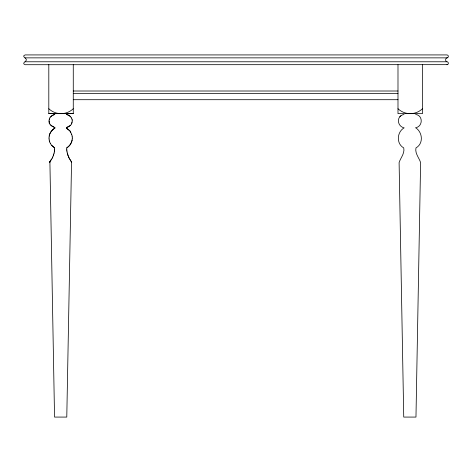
<?xml version="1.0" encoding="UTF-8"?>
<svg xmlns="http://www.w3.org/2000/svg" width="472" height="472" viewBox="0 0 472 472"><rect width="100%" height="100%" fill="white"/><g stroke="black" fill="none" stroke-linecap="round" stroke-linejoin="round"><path stroke-width="0.71" d="M66.764 149.252L66.782 147.795C69.579 146.084 71.561 143.181 72.145 139.96M54.486 150.597L54.563 149.14M49.737 161.89L49.82 162.439M71.596 161.979L71.414 162.592M49.017 138.119C48.994 134.089 51.212 130.083 54.764 128.136M72.31 138.007C72.34 141.989 70.186 145.848 66.782 147.907M49.247 119.369L49.064 120.991L49.778 123.93M66.363 127.847L66.481 127.41M72.263 120.879L71.555 123.93M54.321 151.931L54.486 150.485M49.737 162.002L51.501 159.312M71.573 162.274L68.552 156.946M54.068 153.247L54.321 151.819M49.182 136.172C49.548 132.496 52.475 130.018 54.959 127.847M54.068 153.135L53.295 155.819M49.755 161.914L52.18 158.149M53.725 154.433L52.776 157.058M49.247 119.481L49.778 117.941M72.086 122.39C71.467 125.033 69.225 127.021 66.57 127.44M71.549 162.244L66.782 417.077L54.545 417.077L49.914 162.48M52.18 158.262L52.776 156.946M49.778 118.053L51.749 115.652L54.663 114.49M54.852 128.166C53.79 126.042 48.02 125.233 49.064 120.879M404.038 114.466C396.061 115.799 396.987 126.413 404.156 127.847C396.94 131.906 396.026 143.641 403.737 147.913C404.976 153.424 400.362 158.167 399.106 162.592L403.737 417.077L415.968 417.077L420.605 162.592C419.342 158.161 414.735 153.424 415.968 147.907C423.868 143.541 422.505 131.918 415.561 127.729C422.818 126.773 423.366 115.374 415.667 114.466M50.628 116.796L53.082 115.032L54.852 114.466M70.328 125.422L67.272 127.11M399.813 116.796L400.934 115.77M25.069 61.773L446.931 61.773C448.583 61.702 448.925 64.304 447.314 64.664L25.069 64.711C21.252 63.242 26.249 61.708 26.438 59.82C26.249 57.926 21.252 56.392 25.069 54.923L446.931 54.923C448.819 54.852 448.819 57.932 446.931 57.861L25.069 57.861M66.782 127.245C65.266 129.245 70.947 130.101 70.835 132.502M446.931 64.711L447.314 64.664M447.314 57.808C445.32 57.861 444.913 61.207 446.931 61.773M73.272 91.007L397.99 91.007M73.272 93.356L397.99 93.356M73.272 99.704L397.99 99.704M48.805 113.54L55.283 113.54M66.074 113.54L73.272 113.54M66.67 114.49L69.585 115.652L71.555 118.053M54.062 127.11L51.749 126.107L50.628 125.08M54.545 127.245L54.97 127.847M54.545 147.907L51.601 145.358L50.498 143.63M70.706 116.796L68.251 115.032L66.481 114.466M51.601 145.246L54.545 147.795L54.563 149.252M69.832 159.312L71.591 162.002M49.861 162.521L49.755 162.162M69.154 158.262L67.26 153.135M71.65 134.278L69.732 130.773L66.375 127.847M49.684 141.854L50.498 143.742M71.555 117.941L72.086 119.481M68.039 155.819L67.006 151.819M71.65 134.166L72.145 136.172M49.182 139.96L49.684 141.966M66.841 150.485L67.006 151.931M72.086 119.369L72.263 120.991M72.145 136.06L72.31 138.119M49.017 138.007L49.182 140.072M66.764 149.14L66.841 150.597M422.464 64.711L422.464 113.652L397.99 113.652L397.99 64.711M73.272 64.711L73.272 113.652L48.805 113.652L48.805 64.599M422.464 108.731A17.665 17.665 0 0 1 397.99 108.731M73.272 108.731A17.665 17.665 0 0 1 48.805 108.731"/></g></svg>
